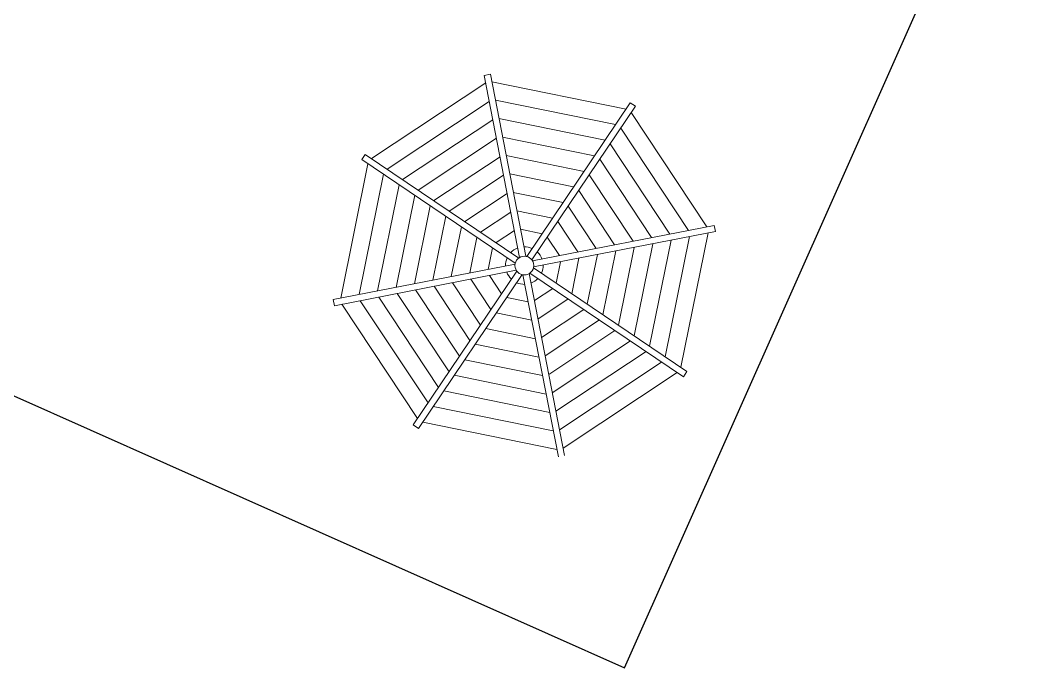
# Model space of a CAD drawing. Header units: inches. Extents: x 15 to 22798, y 21 to 21519.
# Drawn here: x 15685 to 16580, y 11486 to 12060 of the extents above; entities that cross this region are included whole.
import ezdxf

# ---------------------------------------------------------------- set-up
doc = ezdxf.new("R2010")
doc.units = ezdxf.units.IN
doc.header["$MEASUREMENT"] = 0
doc.layers.add('ARREDAMENTO', color=8, linetype='Continuous', lineweight=13)

msp = doc.modelspace()

# ---------------------------------------------------------------- linework, layer by layer
msp.add_lwpolyline([(14393.89, 12299.61), (16221.12, 11486.43), (17034.29, 13313.66), (15207.07, 14126.83)], close=True)
at = {"layer": 'ARREDAMENTO', "linetype": 'Continuous'}
for p, q in [((16102.09, 12011.96), (16096.64, 12010.9)), ((16096.64, 12010.9), (16127.99, 11849.78)), ((16102.09, 12011.96), (16133.44, 11850.84)), ((16097.92, 12004.33), (15996.71, 11937.32)), ((16222.32, 11981.21), (16103.37, 12005.39)), ((16010.51, 11928.01), (16101.1, 11987.99)), ((16106.55, 11989.05), (16213.02, 11967.41)), ((16226.07, 11986.76), (16134.3, 11850.66)), ((16230.67, 11983.66), (16138.9, 11847.56)), ((16230.67, 11983.66), (16226.07, 11986.76)), ((16293.94, 11876.89), (16226.92, 11978.11)), ((16024.31, 11918.7), (16104.28, 11971.65)), ((16109.73, 11972.71), (16203.71, 11953.61)), ((16112.9, 11956.37), (16194.41, 11939.81)), ((16217.62, 11964.31), (16277.6, 11873.72)), ((16038.11, 11909.4), (16107.46, 11955.31)), ((16208.31, 11950.51), (16261.26, 11870.54)), ((15991.16, 11941.06), (15988.05, 11936.46)), ((15991.16, 11941.06), (16127.26, 11849.29)), ((16051.91, 11900.09), (16110.64, 11938.98)), ((16116.08, 11940.04), (16185.1, 11926.01)), ((15993.61, 11932.71), (15969.43, 11813.76)), ((15988.05, 11936.46), (16124.16, 11844.69)), ((16199.01, 11936.7), (16244.92, 11867.36)), ((15985.76, 11816.94), (16007.41, 11923.41)), ((16065.71, 11890.79), (16113.82, 11922.64)), ((16119.26, 11923.7), (16175.8, 11912.21)), ((16189.7, 11922.9), (16228.58, 11864.18)), ((16002.1, 11820.12), (16021.21, 11914.1)), ((16018.44, 11823.3), (16035.01, 11904.8)), ((16079.51, 11881.48), (16116.99, 11906.3)), ((16122.44, 11907.36), (16166.49, 11898.4)), ((16180.4, 11909.1), (16212.25, 11861)), ((16034.78, 11826.47), (16048.81, 11895.49)), ((16171.09, 11895.3), (16195.91, 11857.82)), ((16051.12, 11829.65), (16062.61, 11886.19)), ((16093.31, 11872.18), (16120.17, 11889.96)), ((16125.62, 11891.02), (16157.19, 11884.6)), ((16067.46, 11832.83), (16076.41, 11876.88)), ((16300.51, 11878.17), (16139.38, 11846.83)), ((16161.79, 11881.5), (16179.57, 11854.64)), ((16301.57, 11872.73), (16300.51, 11878.17)), ((16083.79, 11836.01), (16090.21, 11867.58)), ((16107.11, 11862.87), (16123.35, 11873.62)), ((16128.8, 11874.68), (16147.88, 11870.8)), ((16301.57, 11872.73), (16140.44, 11841.38)), ((16152.48, 11867.7), (16163.23, 11851.47)), ((16278.66, 11868.27), (16257.02, 11761.8)), ((16270.82, 11752.49), (16295, 11871.45)), ((16100.13, 11839.19), (16104.01, 11858.27)), ((16229.64, 11858.73), (16215.61, 11789.71)), ((16245.98, 11861.91), (16229.41, 11780.41)), ((16262.32, 11865.09), (16243.21, 11771.1)), ((16180.63, 11849.2), (16174.21, 11817.63)), ((16196.97, 11852.38), (16188.01, 11808.33)), ((16213.31, 11855.55), (16201.81, 11799.02)), ((15962.85, 11812.48), (16123.98, 11843.83)), ((16276.37, 11748.75), (16140.27, 11840.52)), ((16164.29, 11846.02), (16160.41, 11826.94)), ((15963.91, 11807.04), (16125.04, 11838.38)), ((16033.76, 11701.55), (16125.53, 11837.65)), ((16038.36, 11698.45), (16130.13, 11834.55)), ((16111.94, 11817.51), (16101.19, 11833.74)), ((16162.33, 11673.24), (16130.99, 11834.37)), ((16167.78, 11674.3), (16136.43, 11835.43)), ((16273.27, 11744.15), (16137.17, 11835.92)), ((16084.03, 11776.1), (16052.18, 11824.21)), ((16093.33, 11789.91), (16068.52, 11827.39)), ((16102.64, 11803.71), (16084.85, 11830.56)), ((16157.31, 11822.34), (16141.07, 11811.58)), ((16056.11, 11734.7), (16003.16, 11814.67)), ((16065.42, 11748.5), (16019.5, 11817.85)), ((16074.72, 11762.3), (16035.84, 11821.03)), ((16135.63, 11810.53), (16116.54, 11814.4)), ((16171.11, 11813.03), (16144.25, 11795.25)), ((15962.85, 11812.48), (15963.91, 11807.04)), ((15970.49, 11808.31), (16037.5, 11707.1)), ((16046.81, 11720.9), (15986.82, 11811.49)), ((16138.81, 11794.19), (16107.24, 11800.6)), ((16184.91, 11803.72), (16147.43, 11778.91)), ((16141.98, 11777.85), (16097.93, 11786.8)), ((16198.71, 11794.42), (16150.61, 11762.57)), ((16212.51, 11785.11), (16153.79, 11746.23)), ((16145.16, 11761.51), (16088.63, 11773)), ((16226.31, 11775.81), (16156.97, 11729.89)), ((16148.34, 11745.17), (16079.32, 11759.2)), ((16240.11, 11766.5), (16160.14, 11713.55)), ((16253.91, 11757.2), (16163.32, 11697.22)), ((16151.52, 11728.83), (16070.02, 11745.4)), ((16166.5, 11680.88), (16267.71, 11747.89)), ((16273.27, 11744.15), (16276.37, 11748.75)), ((16154.7, 11712.5), (16060.71, 11731.6)), ((16157.88, 11696.16), (16051.41, 11717.8)), ((16038.36, 11698.45), (16033.76, 11701.55)), ((16033.76, 11701.55), (16038.36, 11698.45)), ((16042.1, 11704), (16161.06, 11679.82))]:
    msp.add_line(p, q, dxfattribs=at)
msp.add_circle((16132.21, 11842.6), 8.32, dxfattribs=at)
for start, end in [(110.60339, 136.41493), (65.60344, 91.41494), (155.60341, 181.41496), (20.60349, 46.41495), (335.60348, 1.41488), (200.60339, 226.41495), (290.60339, 316.41507), (245.60345, 271.41492)]:
    msp.add_arc((16132.21, 11842.6), 16.64, start, end, dxfattribs=at)

doc.saveas('drawing.dxf')
